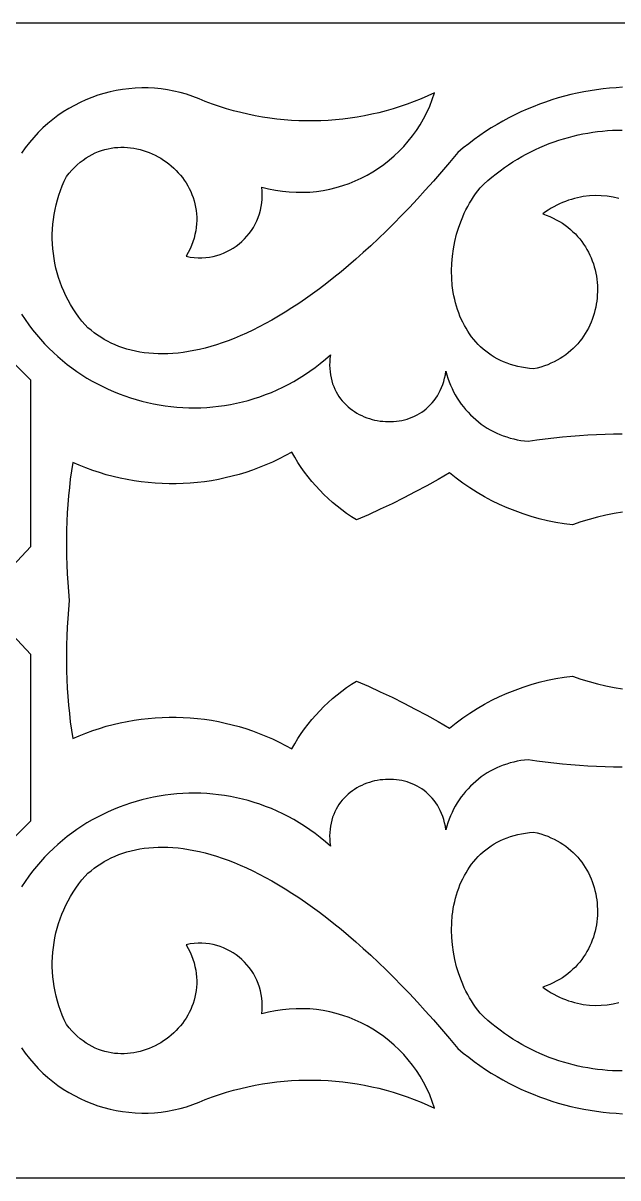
# Model space of a CAD drawing. Extents: x -364 to 370, y 80 to 163.
# Drawn here: x -204.8 to -162.1, y 80.4 to 163.4 of the extents above; entities that cross this region are included whole.
import ezdxf

# ---------------------------------------------------------------- set-up
doc = ezdxf.new("R2010")
doc.units = 0
doc.layers.add('LAYER_1', color=18, linetype='CONTINUOUS')

msp = doc.modelspace()

# ---------------------------------------------------------------- linework, layer by layer
at = {"layer": 'LAYER_1'}
msp.add_lwpolyline([(-364.203, 80.388), (-241.776, 80.388), (-119.349, 80.388), (3.079, 80.388), (125.506, 80.388), (247.933, 80.388), (370.36, 80.388), (370.36, 163.388), (247.933, 163.388), (125.506, 163.388), (3.079, 163.388), (-119.349, 163.388), (-241.776, 163.388), (-364.203, 163.388)], close=True, dxfattribs=at)
for points in [[(-161.72, 158.773), (-162.187, 158.747), (-162.653, 158.709), (-163.119, 158.661), (-163.584, 158.601), (-164.048, 158.53), (-164.51, 158.447), (-164.972, 158.354), (-165.431, 158.249), (-165.888, 158.133), (-166.344, 158.005), (-166.796, 157.866), (-167.247, 157.716), (-167.694, 157.554), (-168.139, 157.381), (-168.58, 157.197), (-169.018, 157.001), (-169.452, 156.794), (-169.882, 156.575), (-170.309, 156.345), (-170.731, 156.103), (-171.148, 155.85), (-171.561, 155.585), (-171.969, 155.309), (-172.372, 155.021), (-172.769, 154.722), (-173.161, 154.411), (-173.547, 154.088), (-174.137, 153.38), (-174.723, 152.692), (-175.305, 152.024), (-175.883, 151.377), (-176.455, 150.749), (-177.024, 150.14), (-177.588, 149.551), (-178.147, 148.982), (-178.702, 148.431), (-179.252, 147.899), (-179.797, 147.386), (-180.337, 146.891), (-180.872, 146.414), (-181.403, 145.956), (-181.928, 145.515), (-182.449, 145.092), (-182.964, 144.686), (-183.474, 144.298), (-183.978, 143.927), (-184.478, 143.572), (-184.972, 143.234), (-185.461, 142.913), (-185.944, 142.608), (-186.421, 142.319), (-186.893, 142.046), (-187.36, 141.788), (-187.82, 141.546), (-188.275, 141.32), (-188.724, 141.108), (-189.167, 140.912), (-189.604, 140.73), (-190.035, 140.562), (-190.46, 140.409), (-190.879, 140.27), (-191.292, 140.145), (-191.699, 140.033), (-192.099, 139.936), (-192.493, 139.851), (-192.88, 139.78), (-193.261, 139.721), (-193.636, 139.675), (-194.004, 139.642), (-194.365, 139.621), (-194.719, 139.613), (-195.067, 139.616), (-195.408, 139.631), (-195.742, 139.658), (-196.069, 139.696), (-196.389, 139.745), (-196.702, 139.805), (-197.008, 139.876), (-197.307, 139.958), (-197.598, 140.05), (-197.883, 140.152), (-198.16, 140.264), (-198.429, 140.386), (-198.691, 140.517), (-198.946, 140.658), (-199.193, 140.808), (-199.432, 140.968), (-199.663, 141.136), (-199.887, 141.312), (-200.103, 141.497), (-200.312, 141.691), (-200.545, 141.972), (-200.767, 142.259), (-200.976, 142.554), (-201.174, 142.855), (-201.359, 143.161), (-201.533, 143.473), (-201.694, 143.791), (-201.843, 144.113), (-201.98, 144.44), (-202.105, 144.771), (-202.217, 145.105), (-202.317, 145.443), (-202.405, 145.784), (-202.48, 146.128), (-202.542, 146.474), (-202.592, 146.822), (-202.63, 147.172), (-202.655, 147.522), (-202.667, 147.874), (-202.666, 148.226), (-202.653, 148.579), (-202.626, 148.931), (-202.587, 149.282), (-202.535, 149.633), (-202.47, 149.982), (-202.392, 150.33), (-202.301, 150.676), (-202.197, 151.019), (-202.08, 151.36), (-201.95, 151.697), (-201.806, 152.031), (-201.649, 152.362), (-201.463, 152.596), (-201.271, 152.816), (-201.074, 153.02), (-200.872, 153.21), (-200.666, 153.386), (-200.455, 153.548), (-200.241, 153.695), (-200.024, 153.829), (-199.803, 153.95), (-199.58, 154.057), (-199.354, 154.152), (-199.126, 154.233), (-198.897, 154.302), (-198.666, 154.359), (-198.434, 154.404), (-198.202, 154.437), (-197.969, 154.458), (-197.736, 154.468), (-197.504, 154.467), (-197.272, 154.455), (-197.041, 154.432), (-196.812, 154.399), (-196.585, 154.356), (-196.36, 154.302), (-196.137, 154.239), (-195.917, 154.167), (-195.7, 154.085), (-195.487, 153.994), (-195.277, 153.894), (-195.072, 153.785), (-194.871, 153.669), (-194.675, 153.544), (-194.484, 153.411), (-194.299, 153.27), (-194.12, 153.122), (-193.947, 152.967), (-193.78, 152.805), (-193.621, 152.636), (-193.469, 152.46), (-193.324, 152.279), (-193.188, 152.091), (-193.059, 151.897), (-192.94, 151.698), (-192.829, 151.493), (-192.728, 151.283), (-192.637, 151.069), (-192.555, 150.849), (-192.484, 150.625), (-192.424, 150.397), (-192.375, 150.165), (-192.337, 149.929), (-192.311, 149.69), (-192.298, 149.447), (-192.296, 149.201), (-192.308, 148.953), (-192.332, 148.701), (-192.371, 148.448), (-192.423, 148.192), (-192.489, 147.934), (-192.57, 147.675), (-192.665, 147.414), (-192.776, 147.152), (-192.903, 146.889), (-193.045, 146.625), (-192.762, 146.571), (-192.48, 146.535), (-192.201, 146.517), (-191.925, 146.517), (-191.653, 146.533), (-191.385, 146.567), (-191.122, 146.616), (-190.863, 146.68), (-190.611, 146.76), (-190.365, 146.854), (-190.126, 146.962), (-189.894, 147.084), (-189.67, 147.219), (-189.454, 147.366), (-189.248, 147.525), (-189.05, 147.696), (-188.864, 147.878), (-188.687, 148.071), (-188.522, 148.273), (-188.368, 148.486), (-188.227, 148.707), (-188.098, 148.937), (-187.983, 149.175), (-187.882, 149.42), (-187.795, 149.673), (-187.722, 149.933), (-187.666, 150.198), (-187.625, 150.469), (-187.6, 150.745), (-187.593, 151.026), (-187.603, 151.311), (-187.632, 151.6), (-187.136, 151.474), (-186.64, 151.374), (-186.144, 151.3), (-185.649, 151.25), (-185.156, 151.226), (-184.666, 151.225), (-184.178, 151.248), (-183.694, 151.295), (-183.216, 151.364), (-182.742, 151.457), (-182.275, 151.571), (-181.815, 151.707), (-181.362, 151.865), (-180.918, 152.043), (-180.483, 152.242), (-180.058, 152.462), (-179.643, 152.701), (-179.24, 152.959), (-178.849, 153.236), (-178.471, 153.532), (-178.107, 153.846), (-177.757, 154.177), (-177.423, 154.526), (-177.104, 154.892), (-176.801, 155.274), (-176.517, 155.673), (-176.25, 156.087), (-176.002, 156.516), (-175.774, 156.96), (-175.566, 157.419), (-175.379, 157.892), (-175.214, 158.378), (-175.701, 158.154), (-176.192, 157.942), (-176.688, 157.744), (-177.187, 157.559), (-177.69, 157.387), (-178.196, 157.228), (-178.705, 157.083), (-179.217, 156.95), (-179.732, 156.831), (-180.248, 156.725), (-180.767, 156.633), (-181.288, 156.553), (-181.81, 156.487), (-182.333, 156.434), (-182.857, 156.394), (-183.382, 156.368), (-183.908, 156.354), (-184.434, 156.355), (-184.959, 156.368), (-185.485, 156.395), (-186.01, 156.435), (-186.534, 156.488), (-187.057, 156.555), (-187.579, 156.635), (-188.1, 156.728), (-188.618, 156.835), (-189.135, 156.955), (-189.649, 157.089), (-190.161, 157.236), (-190.669, 157.396), (-191.175, 157.57), (-191.678, 157.757), (-192.122, 157.95), (-192.571, 158.121), (-193.024, 158.271), (-193.48, 158.399), (-193.939, 158.506), (-194.399, 158.592), (-194.86, 158.657), (-195.323, 158.701), (-195.785, 158.725), (-196.246, 158.728), (-196.706, 158.711), (-197.164, 158.675), (-197.619, 158.618), (-198.07, 158.542), (-198.518, 158.446), (-198.961, 158.332), (-199.399, 158.198), (-199.831, 158.045), (-200.256, 157.874), (-200.674, 157.684), (-201.084, 157.475), (-201.485, 157.249), (-201.877, 157.005), (-202.259, 156.743), (-202.631, 156.463), (-202.991, 156.166), (-203.34, 155.852), (-203.676, 155.521), (-203.999, 155.172), (-204.308, 154.808), (-204.603, 154.426), (-204.882, 154.029)], [(-161.983, 150.79), (-162.398, 150.88), (-162.819, 150.943), (-163.245, 150.979), (-163.674, 150.986), (-164.105, 150.965), (-164.536, 150.914), (-164.751, 150.877), (-164.966, 150.832), (-165.181, 150.78), (-165.394, 150.721), (-165.607, 150.653), (-165.819, 150.577), (-166.029, 150.494), (-166.238, 150.402), (-166.445, 150.302), (-166.651, 150.194), (-166.855, 150.078), (-167.056, 149.953), (-167.255, 149.82), (-167.452, 149.678), (-167.195, 149.586), (-166.947, 149.485), (-166.708, 149.376), (-166.477, 149.258), (-166.256, 149.133), (-166.043, 149), (-165.839, 148.859), (-165.643, 148.712), (-165.456, 148.558), (-165.278, 148.397), (-165.109, 148.231), (-164.949, 148.058), (-164.797, 147.88), (-164.653, 147.697), (-164.519, 147.509), (-164.392, 147.317), (-164.275, 147.12), (-164.166, 146.919), (-164.066, 146.714), (-163.974, 146.506), (-163.89, 146.295), (-163.816, 146.081), (-163.749, 145.865), (-163.691, 145.646), (-163.642, 145.425), (-163.601, 145.203), (-163.568, 144.98), (-163.544, 144.755), (-163.528, 144.53), (-163.521, 144.304), (-163.522, 144.079), (-163.531, 143.853), (-163.548, 143.628), (-163.574, 143.404), (-163.608, 143.181), (-163.65, 142.959), (-163.701, 142.739), (-163.759, 142.521), (-163.826, 142.305), (-163.901, 142.092), (-163.985, 141.882), (-164.076, 141.675), (-164.176, 141.471), (-164.283, 141.271), (-164.399, 141.076), (-164.523, 140.885), (-164.654, 140.698), (-164.794, 140.516), (-164.942, 140.34), (-165.098, 140.169), (-165.262, 140.005), (-165.434, 139.846), (-165.614, 139.694), (-165.801, 139.549), (-165.997, 139.411), (-166.201, 139.28), (-166.412, 139.157), (-166.631, 139.042), (-166.858, 138.935), (-167.093, 138.837), (-167.336, 138.747), (-167.587, 138.667), (-167.845, 138.597), (-168.111, 138.536), (-168.406, 138.562), (-168.694, 138.6), (-168.974, 138.648), (-169.246, 138.706), (-169.51, 138.775), (-169.767, 138.853), (-170.016, 138.941), (-170.257, 139.039), (-170.49, 139.145), (-170.716, 139.261), (-170.934, 139.385), (-171.145, 139.517), (-171.347, 139.658), (-171.543, 139.806), (-171.73, 139.962), (-171.91, 140.125), (-172.083, 140.296), (-172.248, 140.473), (-172.405, 140.657), (-172.555, 140.847), (-172.698, 141.043), (-172.833, 141.245), (-172.96, 141.452), (-173.08, 141.665), (-173.193, 141.883), (-173.298, 142.105), (-173.396, 142.332), (-173.486, 142.563), (-173.569, 142.798), (-173.645, 143.037), (-173.713, 143.28), (-173.774, 143.526), (-173.828, 143.774), (-173.874, 144.025), (-173.945, 144.535), (-173.987, 145.053), (-174, 145.576), (-173.984, 146.103), (-173.94, 146.631), (-173.867, 147.16), (-173.766, 147.685), (-173.637, 148.206), (-173.48, 148.721), (-173.294, 149.226), (-173.191, 149.475), (-173.081, 149.721), (-172.964, 149.964), (-172.84, 150.204), (-172.709, 150.439), (-172.571, 150.671), (-172.427, 150.899), (-172.275, 151.122), (-172.117, 151.34), (-171.952, 151.554), (-171.672, 151.816), (-171.388, 152.07), (-171.099, 152.316), (-170.805, 152.553), (-170.507, 152.781), (-170.204, 153.001), (-169.898, 153.212), (-169.587, 153.414), (-169.273, 153.608), (-168.955, 153.793), (-168.633, 153.97), (-168.309, 154.138), (-167.981, 154.297), (-167.65, 154.448), (-167.317, 154.59), (-166.981, 154.724), (-166.642, 154.849), (-166.301, 154.965), (-165.958, 155.073), (-165.613, 155.173), (-165.266, 155.263), (-164.918, 155.346), (-164.568, 155.419), (-164.217, 155.484), (-163.865, 155.541), (-163.511, 155.589), (-163.157, 155.628), (-162.803, 155.659), (-162.447, 155.682), (-162.092, 155.695), (-161.736, 155.701)], [(-212.61, 97.603), (-204.209, 106.053), (-204.206, 117.999), (-207.853, 121.888), (-204.206, 125.777), (-204.209, 137.723), (-212.61, 146.173)], [(-204.872, 142.46), (-204.62, 142.08), (-204.358, 141.711), (-204.086, 141.352), (-203.805, 141.003), (-203.515, 140.665), (-203.216, 140.338), (-202.908, 140.021), (-202.592, 139.715), (-202.268, 139.42), (-201.937, 139.136), (-201.598, 138.862), (-201.252, 138.6), (-200.899, 138.348), (-200.54, 138.108), (-200.175, 137.879), (-199.803, 137.661), (-199.426, 137.454), (-199.044, 137.259), (-198.656, 137.075), (-198.264, 136.903), (-197.867, 136.742), (-197.466, 136.593), (-197.062, 136.455), (-196.653, 136.33), (-196.242, 136.216), (-195.827, 136.114), (-195.41, 136.024), (-194.99, 135.946), (-194.568, 135.881), (-194.144, 135.827), (-193.718, 135.786), (-193.292, 135.757), (-192.864, 135.74), (-192.435, 135.736), (-192.007, 135.745), (-191.578, 135.766), (-191.149, 135.799), (-190.721, 135.846), (-190.293, 135.905), (-189.867, 135.977), (-189.441, 136.062), (-189.018, 136.16), (-188.596, 136.271), (-188.177, 136.395), (-187.76, 136.532), (-187.346, 136.682), (-186.935, 136.846), (-186.527, 137.023), (-186.123, 137.214), (-185.723, 137.418), (-185.327, 137.636), (-184.936, 137.867), (-184.55, 138.112), (-184.168, 138.371), (-183.792, 138.644), (-183.422, 138.931), (-183.058, 139.231), (-182.7, 139.546), (-182.73, 139.289), (-182.747, 139.038), (-182.751, 138.793), (-182.743, 138.555), (-182.724, 138.324), (-182.693, 138.1), (-182.651, 137.882), (-182.599, 137.671), (-182.536, 137.467), (-182.463, 137.27), (-182.381, 137.08), (-182.289, 136.896), (-182.189, 136.72), (-182.081, 136.551), (-181.965, 136.389), (-181.841, 136.235), (-181.709, 136.088), (-181.571, 135.948), (-181.427, 135.815), (-181.276, 135.69), (-181.12, 135.572), (-180.958, 135.462), (-180.792, 135.36), (-180.621, 135.265), (-180.446, 135.178), (-180.267, 135.099), (-180.084, 135.027), (-179.899, 134.964), (-179.71, 134.908), (-179.52, 134.86), (-179.328, 134.821), (-179.134, 134.789), (-178.939, 134.766), (-178.743, 134.751), (-178.547, 134.744), (-178.351, 134.745), (-178.155, 134.755), (-177.96, 134.773), (-177.766, 134.8), (-177.574, 134.835), (-177.383, 134.878), (-177.195, 134.931), (-177.01, 134.992), (-176.827, 135.062), (-176.648, 135.14), (-176.473, 135.228), (-176.302, 135.324), (-176.135, 135.429), (-175.974, 135.543), (-175.818, 135.667), (-175.667, 135.799), (-175.523, 135.941), (-175.385, 136.091), (-175.253, 136.252), (-175.13, 136.421), (-175.013, 136.6), (-174.905, 136.788), (-174.805, 136.986), (-174.714, 137.193), (-174.631, 137.41), (-174.559, 137.636), (-174.496, 137.872), (-174.443, 138.118), (-174.402, 138.374), (-174.334, 138.115), (-174.256, 137.86), (-174.169, 137.61), (-174.072, 137.364), (-173.966, 137.125), (-173.851, 136.89), (-173.728, 136.661), (-173.596, 136.438), (-173.455, 136.221), (-173.307, 136.01), (-173.151, 135.806), (-172.988, 135.608), (-172.817, 135.417), (-172.639, 135.233), (-172.454, 135.056), (-172.263, 134.886), (-172.065, 134.725), (-171.861, 134.57), (-171.651, 134.424), (-171.436, 134.286), (-171.215, 134.156), (-170.989, 134.035), (-170.757, 133.923), (-170.521, 133.82), (-170.281, 133.725), (-170.036, 133.64), (-169.787, 133.565), (-169.534, 133.5), (-169.278, 133.444), (-169.018, 133.398), (-168.755, 133.363), (-168.489, 133.338), (-167.879, 133.43), (-167.267, 133.513), (-166.655, 133.587), (-166.043, 133.652), (-165.429, 133.709), (-164.816, 133.756), (-164.202, 133.795), (-163.588, 133.825), (-162.974, 133.847), (-162.36, 133.859), (-161.745, 133.863)], [(-161.729, 128.233), (-162.331, 128.138), (-162.932, 128.02), (-163.53, 127.881), (-164.125, 127.719), (-164.717, 127.534), (-165.305, 127.327), (-165.912, 127.404), (-166.515, 127.503), (-167.112, 127.624), (-167.704, 127.767), (-168.289, 127.931), (-168.868, 128.116), (-169.439, 128.321), (-170.002, 128.547), (-170.557, 128.794), (-171.102, 129.061), (-171.638, 129.347), (-172.164, 129.653), (-172.679, 129.978), (-173.183, 130.323), (-173.675, 130.687), (-174.155, 131.069), (-174.963, 130.596), (-175.78, 130.137), (-176.603, 129.692), (-177.434, 129.261), (-178.272, 128.844), (-179.117, 128.442), (-179.969, 128.054), (-180.827, 127.68), (-181.188, 127.908), (-181.54, 128.147), (-181.884, 128.397), (-182.219, 128.659), (-182.545, 128.93), (-182.861, 129.213), (-183.168, 129.505), (-183.466, 129.807), (-183.753, 130.119), (-184.03, 130.441), (-184.296, 130.771), (-184.552, 131.11), (-184.797, 131.458), (-185.03, 131.815), (-185.253, 132.179), (-185.463, 132.552), (-185.92, 132.299), (-186.383, 132.062), (-186.851, 131.84), (-187.324, 131.632), (-187.802, 131.439), (-188.284, 131.26), (-188.769, 131.097), (-189.259, 130.948), (-189.751, 130.814), (-190.246, 130.695), (-190.744, 130.59), (-191.244, 130.5), (-191.746, 130.426), (-192.25, 130.365), (-192.755, 130.32), (-193.26, 130.289), (-193.767, 130.274), (-194.273, 130.273), (-194.78, 130.287), (-195.285, 130.315), (-195.791, 130.359), (-196.295, 130.417), (-196.797, 130.49), (-197.298, 130.578), (-197.797, 130.681), (-198.294, 130.799), (-198.787, 130.931), (-199.278, 131.079), (-199.765, 131.241), (-200.248, 131.418), (-200.728, 131.61), (-201.203, 131.817), (-201.292, 131.215), (-201.372, 130.612), (-201.442, 130.006), (-201.502, 129.399), (-201.552, 128.79), (-201.592, 128.179), (-201.623, 127.565), (-201.643, 126.948), (-201.654, 126.329), (-201.655, 125.706), (-201.646, 125.079), (-201.627, 124.449), (-201.598, 123.815), (-201.56, 123.177), (-201.512, 122.535), (-201.453, 121.888), (-201.512, 121.241), (-201.56, 120.599), (-201.598, 119.961), (-201.627, 119.327), (-201.646, 118.697), (-201.655, 118.07), (-201.654, 117.447), (-201.643, 116.828), (-201.623, 116.211), (-201.592, 115.597), (-201.552, 114.986), (-201.502, 114.376), (-201.442, 113.769), (-201.372, 113.164), (-201.292, 112.561), (-201.203, 111.959), (-200.728, 112.166), (-200.248, 112.358), (-199.765, 112.535), (-199.278, 112.697), (-198.787, 112.844), (-198.294, 112.977), (-197.797, 113.095), (-197.298, 113.198), (-196.797, 113.286), (-196.295, 113.359), (-195.791, 113.417), (-195.285, 113.461), (-194.78, 113.489), (-194.273, 113.503), (-193.767, 113.502), (-193.26, 113.486), (-192.755, 113.456), (-192.25, 113.411), (-191.746, 113.35), (-191.244, 113.276), (-190.744, 113.186), (-190.246, 113.081), (-189.751, 112.962), (-189.259, 112.828), (-188.769, 112.679), (-188.284, 112.516), (-187.802, 112.337), (-187.324, 112.144), (-186.851, 111.936), (-186.383, 111.714), (-185.92, 111.476), (-185.463, 111.224), (-185.253, 111.597), (-185.03, 111.961), (-184.797, 112.318), (-184.552, 112.666), (-184.296, 113.005), (-184.03, 113.335), (-183.753, 113.657), (-183.466, 113.969), (-183.168, 114.271), (-182.861, 114.563), (-182.545, 114.845), (-182.219, 115.117), (-181.884, 115.379), (-181.54, 115.629), (-181.188, 115.868), (-180.827, 116.096), (-179.969, 115.722), (-179.117, 115.334), (-178.272, 114.932), (-177.434, 114.515), (-176.603, 114.084), (-175.78, 113.639), (-174.963, 113.18), (-174.155, 112.707), (-173.675, 113.089), (-173.183, 113.453), (-172.679, 113.797), (-172.164, 114.123), (-171.638, 114.429), (-171.102, 114.715), (-170.557, 114.982), (-170.002, 115.229), (-169.439, 115.455), (-168.868, 115.66), (-168.289, 115.845), (-167.704, 116.009), (-167.112, 116.151), (-166.515, 116.273), (-165.912, 116.372), (-165.305, 116.449), (-164.717, 116.242), (-164.125, 116.057), (-163.53, 115.895), (-162.932, 115.756), (-162.331, 115.638), (-161.729, 115.543)], [(-161.745, 109.913), (-162.36, 109.917), (-162.974, 109.929), (-163.588, 109.95), (-164.202, 109.981), (-164.816, 110.02), (-165.429, 110.067), (-166.043, 110.124), (-166.655, 110.189), (-167.267, 110.263), (-167.879, 110.346), (-168.489, 110.438), (-168.755, 110.413), (-169.018, 110.378), (-169.278, 110.332), (-169.534, 110.276), (-169.787, 110.211), (-170.036, 110.135), (-170.281, 110.051), (-170.521, 109.956), (-170.757, 109.853), (-170.989, 109.741), (-171.215, 109.619), (-171.436, 109.49), (-171.651, 109.352), (-171.861, 109.206), (-172.065, 109.051), (-172.263, 108.89), (-172.454, 108.72), (-172.639, 108.543), (-172.817, 108.359), (-172.988, 108.168), (-173.151, 107.97), (-173.307, 107.766), (-173.455, 107.555), (-173.596, 107.338), (-173.728, 107.115), (-173.851, 106.886), (-173.966, 106.651), (-174.072, 106.412), (-174.169, 106.166), (-174.256, 105.916), (-174.334, 105.661), (-174.402, 105.402), (-174.443, 105.658), (-174.496, 105.904), (-174.559, 106.14), (-174.631, 106.366), (-174.714, 106.583), (-174.805, 106.79), (-174.905, 106.988), (-175.013, 107.176), (-175.13, 107.355), (-175.253, 107.524), (-175.385, 107.685), (-175.523, 107.835), (-175.667, 107.977), (-175.818, 108.109), (-175.974, 108.233), (-176.135, 108.347), (-176.302, 108.452), (-176.473, 108.548), (-176.648, 108.636), (-176.827, 108.714), (-177.01, 108.784), (-177.195, 108.845), (-177.383, 108.898), (-177.574, 108.941), (-177.766, 108.976), (-177.96, 109.003), (-178.155, 109.021), (-178.351, 109.031), (-178.547, 109.032), (-178.743, 109.025), (-178.939, 109.01), (-179.134, 108.987), (-179.328, 108.955), (-179.52, 108.916), (-179.71, 108.868), (-179.899, 108.812), (-180.084, 108.749), (-180.267, 108.677), (-180.446, 108.598), (-180.621, 108.511), (-180.792, 108.416), (-180.958, 108.314), (-181.12, 108.204), (-181.276, 108.086), (-181.427, 107.961), (-181.571, 107.828), (-181.709, 107.688), (-181.841, 107.541), (-181.965, 107.387), (-182.081, 107.225), (-182.189, 107.056), (-182.289, 106.88), (-182.381, 106.696), (-182.463, 106.506), (-182.536, 106.309), (-182.599, 106.105), (-182.651, 105.894), (-182.693, 105.676), (-182.724, 105.452), (-182.743, 105.22), (-182.751, 104.983), (-182.747, 104.738), (-182.73, 104.487), (-182.7, 104.23), (-183.058, 104.544), (-183.422, 104.845), (-183.792, 105.132), (-184.168, 105.405), (-184.55, 105.664), (-184.936, 105.909), (-185.327, 106.14), (-185.723, 106.358), (-186.123, 106.562), (-186.527, 106.753), (-186.935, 106.93), (-187.346, 107.094), (-187.76, 107.244), (-188.177, 107.381), (-188.596, 107.505), (-189.018, 107.616), (-189.441, 107.714), (-189.867, 107.799), (-190.293, 107.871), (-190.721, 107.93), (-191.149, 107.977), (-191.578, 108.01), (-192.007, 108.031), (-192.435, 108.04), (-192.864, 108.035), (-193.292, 108.019), (-193.718, 107.99), (-194.144, 107.949), (-194.568, 107.895), (-194.99, 107.829), (-195.41, 107.752), (-195.827, 107.662), (-196.242, 107.56), (-196.653, 107.446), (-197.062, 107.321), (-197.466, 107.183), (-197.867, 107.034), (-198.264, 106.873), (-198.656, 106.701), (-199.044, 106.517), (-199.426, 106.322), (-199.803, 106.115), (-200.175, 105.897), (-200.54, 105.668), (-200.899, 105.428), (-201.252, 105.176), (-201.598, 104.914), (-201.937, 104.64), (-202.268, 104.356), (-202.592, 104.061), (-202.908, 103.755), (-203.216, 103.438), (-203.515, 103.11), (-203.805, 102.773), (-204.086, 102.424), (-204.358, 102.065), (-204.62, 101.696), (-204.872, 101.316)], [(-161.736, 88.075), (-162.092, 88.081), (-162.447, 88.094), (-162.803, 88.117), (-163.157, 88.148), (-163.511, 88.187), (-163.865, 88.235), (-164.217, 88.292), (-164.568, 88.357), (-164.918, 88.43), (-165.266, 88.513), (-165.613, 88.603), (-165.958, 88.703), (-166.301, 88.811), (-166.642, 88.927), (-166.981, 89.052), (-167.317, 89.186), (-167.65, 89.328), (-167.981, 89.479), (-168.309, 89.638), (-168.633, 89.806), (-168.955, 89.983), (-169.273, 90.168), (-169.587, 90.362), (-169.898, 90.564), (-170.204, 90.775), (-170.507, 90.995), (-170.805, 91.223), (-171.099, 91.46), (-171.388, 91.706), (-171.672, 91.96), (-171.952, 92.222), (-172.117, 92.436), (-172.275, 92.654), (-172.427, 92.877), (-172.571, 93.105), (-172.709, 93.337), (-172.84, 93.572), (-172.964, 93.812), (-173.081, 94.055), (-173.191, 94.301), (-173.294, 94.55), (-173.48, 95.055), (-173.637, 95.57), (-173.766, 96.091), (-173.867, 96.616), (-173.94, 97.144), (-173.984, 97.673), (-174, 98.2), (-173.987, 98.723), (-173.945, 99.241), (-173.913, 99.497), (-173.874, 99.75), (-173.828, 100.002), (-173.774, 100.25), (-173.713, 100.496), (-173.645, 100.739), (-173.569, 100.978), (-173.486, 101.213), (-173.396, 101.444), (-173.298, 101.671), (-173.193, 101.893), (-173.08, 102.111), (-172.96, 102.324), (-172.833, 102.531), (-172.698, 102.733), (-172.555, 102.929), (-172.405, 103.119), (-172.248, 103.303), (-172.083, 103.48), (-171.91, 103.651), (-171.73, 103.814), (-171.543, 103.97), (-171.347, 104.118), (-171.145, 104.259), (-170.934, 104.391), (-170.716, 104.515), (-170.49, 104.631), (-170.257, 104.737), (-170.016, 104.835), (-169.767, 104.923), (-169.51, 105.001), (-169.246, 105.07), (-168.974, 105.128), (-168.694, 105.176), (-168.406, 105.214), (-168.111, 105.24), (-167.845, 105.179), (-167.587, 105.109), (-167.336, 105.029), (-167.093, 104.939), (-166.858, 104.841), (-166.631, 104.734), (-166.412, 104.619), (-166.201, 104.496), (-165.997, 104.365), (-165.801, 104.227), (-165.614, 104.082), (-165.434, 103.93), (-165.262, 103.771), (-165.098, 103.606), (-164.942, 103.436), (-164.794, 103.26), (-164.654, 103.078), (-164.523, 102.891), (-164.399, 102.7), (-164.283, 102.504), (-164.176, 102.305), (-164.076, 102.101), (-163.985, 101.894), (-163.901, 101.684), (-163.826, 101.471), (-163.759, 101.255), (-163.701, 101.037), (-163.65, 100.817), (-163.608, 100.595), (-163.574, 100.372), (-163.548, 100.148), (-163.531, 99.923), (-163.522, 99.697), (-163.521, 99.472), (-163.528, 99.246), (-163.544, 99.021), (-163.568, 98.796), (-163.601, 98.573), (-163.642, 98.351), (-163.691, 98.13), (-163.749, 97.911), (-163.816, 97.695), (-163.89, 97.481), (-163.974, 97.27), (-164.066, 97.062), (-164.166, 96.857), (-164.275, 96.656), (-164.392, 96.459), (-164.519, 96.267), (-164.653, 96.079), (-164.797, 95.896), (-164.949, 95.718), (-165.109, 95.545), (-165.278, 95.379), (-165.456, 95.218), (-165.643, 95.064), (-165.839, 94.917), (-166.043, 94.776), (-166.256, 94.643), (-166.477, 94.518), (-166.708, 94.4), (-166.947, 94.291), (-167.195, 94.19), (-167.452, 94.098), (-167.255, 93.956), (-167.056, 93.823), (-166.855, 93.698), (-166.651, 93.582), (-166.445, 93.474), (-166.238, 93.374), (-166.029, 93.282), (-165.819, 93.199), (-165.607, 93.123), (-165.394, 93.055), (-165.181, 92.996), (-164.966, 92.944), (-164.751, 92.899), (-164.536, 92.862), (-164.105, 92.811), (-163.674, 92.79), (-163.245, 92.797), (-162.819, 92.833), (-162.398, 92.896), (-161.983, 92.986)], [(-204.882, 89.747), (-204.603, 89.35), (-204.308, 88.968), (-203.999, 88.604), (-203.676, 88.255), (-203.34, 87.924), (-202.991, 87.61), (-202.631, 87.313), (-202.259, 87.033), (-201.877, 86.771), (-201.485, 86.527), (-201.084, 86.3), (-200.674, 86.092), (-200.256, 85.902), (-199.831, 85.731), (-199.399, 85.578), (-198.961, 85.444), (-198.518, 85.33), (-198.07, 85.234), (-197.619, 85.158), (-197.164, 85.101), (-196.706, 85.065), (-196.246, 85.048), (-195.785, 85.051), (-195.323, 85.075), (-194.86, 85.119), (-194.399, 85.184), (-193.939, 85.27), (-193.48, 85.377), (-193.024, 85.505), (-192.571, 85.655), (-192.122, 85.826), (-191.678, 86.019), (-191.175, 86.206), (-190.669, 86.38), (-190.161, 86.54), (-189.649, 86.687), (-189.135, 86.821), (-188.618, 86.941), (-188.1, 87.048), (-187.579, 87.141), (-187.057, 87.221), (-186.534, 87.288), (-186.01, 87.341), (-185.485, 87.381), (-184.959, 87.408), (-184.434, 87.421), (-183.908, 87.422), (-183.382, 87.408), (-182.857, 87.382), (-182.333, 87.342), (-181.81, 87.289), (-181.288, 87.223), (-180.767, 87.143), (-180.248, 87.051), (-179.732, 86.945), (-179.217, 86.826), (-178.705, 86.693), (-178.196, 86.548), (-177.69, 86.389), (-177.187, 86.217), (-176.688, 86.032), (-176.192, 85.834), (-175.701, 85.622), (-175.214, 85.398), (-175.379, 85.884), (-175.566, 86.357), (-175.774, 86.816), (-176.002, 87.26), (-176.25, 87.689), (-176.517, 88.103), (-176.801, 88.502), (-177.104, 88.884), (-177.423, 89.25), (-177.757, 89.599), (-178.107, 89.93), (-178.471, 90.244), (-178.849, 90.54), (-179.24, 90.817), (-179.643, 91.075), (-180.058, 91.314), (-180.483, 91.534), (-180.918, 91.733), (-181.362, 91.911), (-181.815, 92.069), (-182.275, 92.205), (-182.742, 92.319), (-183.216, 92.412), (-183.694, 92.481), (-184.178, 92.528), (-184.666, 92.551), (-185.156, 92.55), (-185.649, 92.526), (-186.144, 92.476), (-186.64, 92.402), (-187.136, 92.302), (-187.632, 92.176), (-187.603, 92.465), (-187.593, 92.75), (-187.6, 93.031), (-187.625, 93.307), (-187.666, 93.578), (-187.722, 93.843), (-187.795, 94.103), (-187.882, 94.355), (-187.983, 94.601), (-188.098, 94.839), (-188.227, 95.069), (-188.368, 95.29), (-188.522, 95.503), (-188.687, 95.705), (-188.864, 95.898), (-189.05, 96.08), (-189.248, 96.251), (-189.454, 96.41), (-189.67, 96.557), (-189.894, 96.692), (-190.126, 96.814), (-190.365, 96.922), (-190.611, 97.016), (-190.863, 97.096), (-191.122, 97.16), (-191.385, 97.209), (-191.653, 97.243), (-191.925, 97.259), (-192.201, 97.259), (-192.48, 97.241), (-192.762, 97.205), (-193.045, 97.151), (-192.903, 96.887), (-192.776, 96.624), (-192.665, 96.362), (-192.57, 96.101), (-192.489, 95.842), (-192.423, 95.584), (-192.371, 95.328), (-192.332, 95.075), (-192.308, 94.823), (-192.296, 94.575), (-192.298, 94.329), (-192.311, 94.086), (-192.337, 93.847), (-192.375, 93.611), (-192.424, 93.379), (-192.484, 93.151), (-192.555, 92.927), (-192.637, 92.707), (-192.728, 92.493), (-192.829, 92.283), (-192.94, 92.078), (-193.059, 91.879), (-193.188, 91.685), (-193.324, 91.497), (-193.469, 91.316), (-193.621, 91.14), (-193.78, 90.971), (-193.947, 90.809), (-194.12, 90.654), (-194.299, 90.506), (-194.484, 90.365), (-194.675, 90.232), (-194.871, 90.107), (-195.072, 89.991), (-195.277, 89.882), (-195.487, 89.782), (-195.7, 89.691), (-195.917, 89.609), (-196.137, 89.537), (-196.36, 89.473), (-196.585, 89.42), (-196.812, 89.377), (-197.041, 89.344), (-197.272, 89.321), (-197.504, 89.309), (-197.736, 89.308), (-197.969, 89.318), (-198.202, 89.339), (-198.434, 89.372), (-198.666, 89.417), (-198.897, 89.473), (-199.126, 89.543), (-199.354, 89.624), (-199.58, 89.719), (-199.803, 89.826), (-200.024, 89.947), (-200.241, 90.081), (-200.455, 90.228), (-200.666, 90.39), (-200.872, 90.566), (-201.074, 90.756), (-201.271, 90.96), (-201.463, 91.18), (-201.649, 91.414), (-201.806, 91.745), (-201.95, 92.079), (-202.08, 92.416), (-202.197, 92.757), (-202.301, 93.1), (-202.392, 93.446), (-202.47, 93.793), (-202.535, 94.143), (-202.587, 94.494), (-202.626, 94.845), (-202.653, 95.197), (-202.666, 95.55), (-202.667, 95.902), (-202.655, 96.254), (-202.63, 96.604), (-202.592, 96.954), (-202.542, 97.302), (-202.48, 97.648), (-202.405, 97.992), (-202.317, 98.333), (-202.217, 98.671), (-202.105, 99.005), (-201.98, 99.336), (-201.843, 99.663), (-201.694, 99.985), (-201.533, 100.303), (-201.359, 100.615), (-201.174, 100.921), (-200.976, 101.222), (-200.767, 101.517), (-200.545, 101.804), (-200.312, 102.085), (-200.103, 102.279), (-199.887, 102.464), (-199.663, 102.64), (-199.432, 102.808), (-199.193, 102.967), (-198.946, 103.118), (-198.691, 103.259), (-198.429, 103.39), (-198.16, 103.512), (-197.883, 103.624), (-197.598, 103.726), (-197.307, 103.818), (-197.008, 103.9), (-196.702, 103.971), (-196.389, 104.031), (-196.069, 104.08), (-195.742, 104.118), (-195.408, 104.145), (-195.067, 104.16), (-194.719, 104.163), (-194.365, 104.155), (-194.004, 104.134), (-193.636, 104.101), (-193.261, 104.055), (-192.88, 103.996), (-192.493, 103.925), (-192.099, 103.84), (-191.699, 103.743), (-191.292, 103.631), (-190.879, 103.506), (-190.46, 103.367), (-190.035, 103.214), (-189.604, 103.046), (-189.167, 102.864), (-188.724, 102.668), (-188.275, 102.456), (-187.82, 102.23), (-187.36, 101.988), (-186.893, 101.73), (-186.421, 101.457), (-185.944, 101.168), (-185.461, 100.863), (-184.972, 100.542), (-184.478, 100.204), (-183.978, 99.849), (-183.474, 99.478), (-182.964, 99.09), (-182.449, 98.684), (-181.928, 98.261), (-181.403, 97.82), (-180.872, 97.361), (-180.337, 96.885), (-179.797, 96.39), (-179.252, 95.877), (-178.702, 95.345), (-178.147, 94.794), (-177.588, 94.225), (-177.024, 93.636), (-176.455, 93.027), (-175.883, 92.399), (-175.305, 91.752), (-174.723, 91.084), (-174.137, 90.396), (-173.547, 89.688), (-173.161, 89.365), (-172.769, 89.054), (-172.372, 88.755), (-171.969, 88.467), (-171.561, 88.191), (-171.148, 87.926), (-170.731, 87.673), (-170.309, 87.431), (-169.882, 87.201), (-169.452, 86.982), (-169.018, 86.775), (-168.58, 86.579), (-168.139, 86.395), (-167.694, 86.222), (-167.247, 86.06), (-166.796, 85.91), (-166.344, 85.771), (-165.888, 85.643), (-165.431, 85.527), (-164.972, 85.422), (-164.51, 85.329), (-164.048, 85.246), (-163.584, 85.175), (-163.119, 85.115), (-162.653, 85.067), (-162.187, 85.029), (-161.72, 85.003)]]:
    msp.add_lwpolyline(points, dxfattribs=at)

doc.saveas('drawing.dxf')
